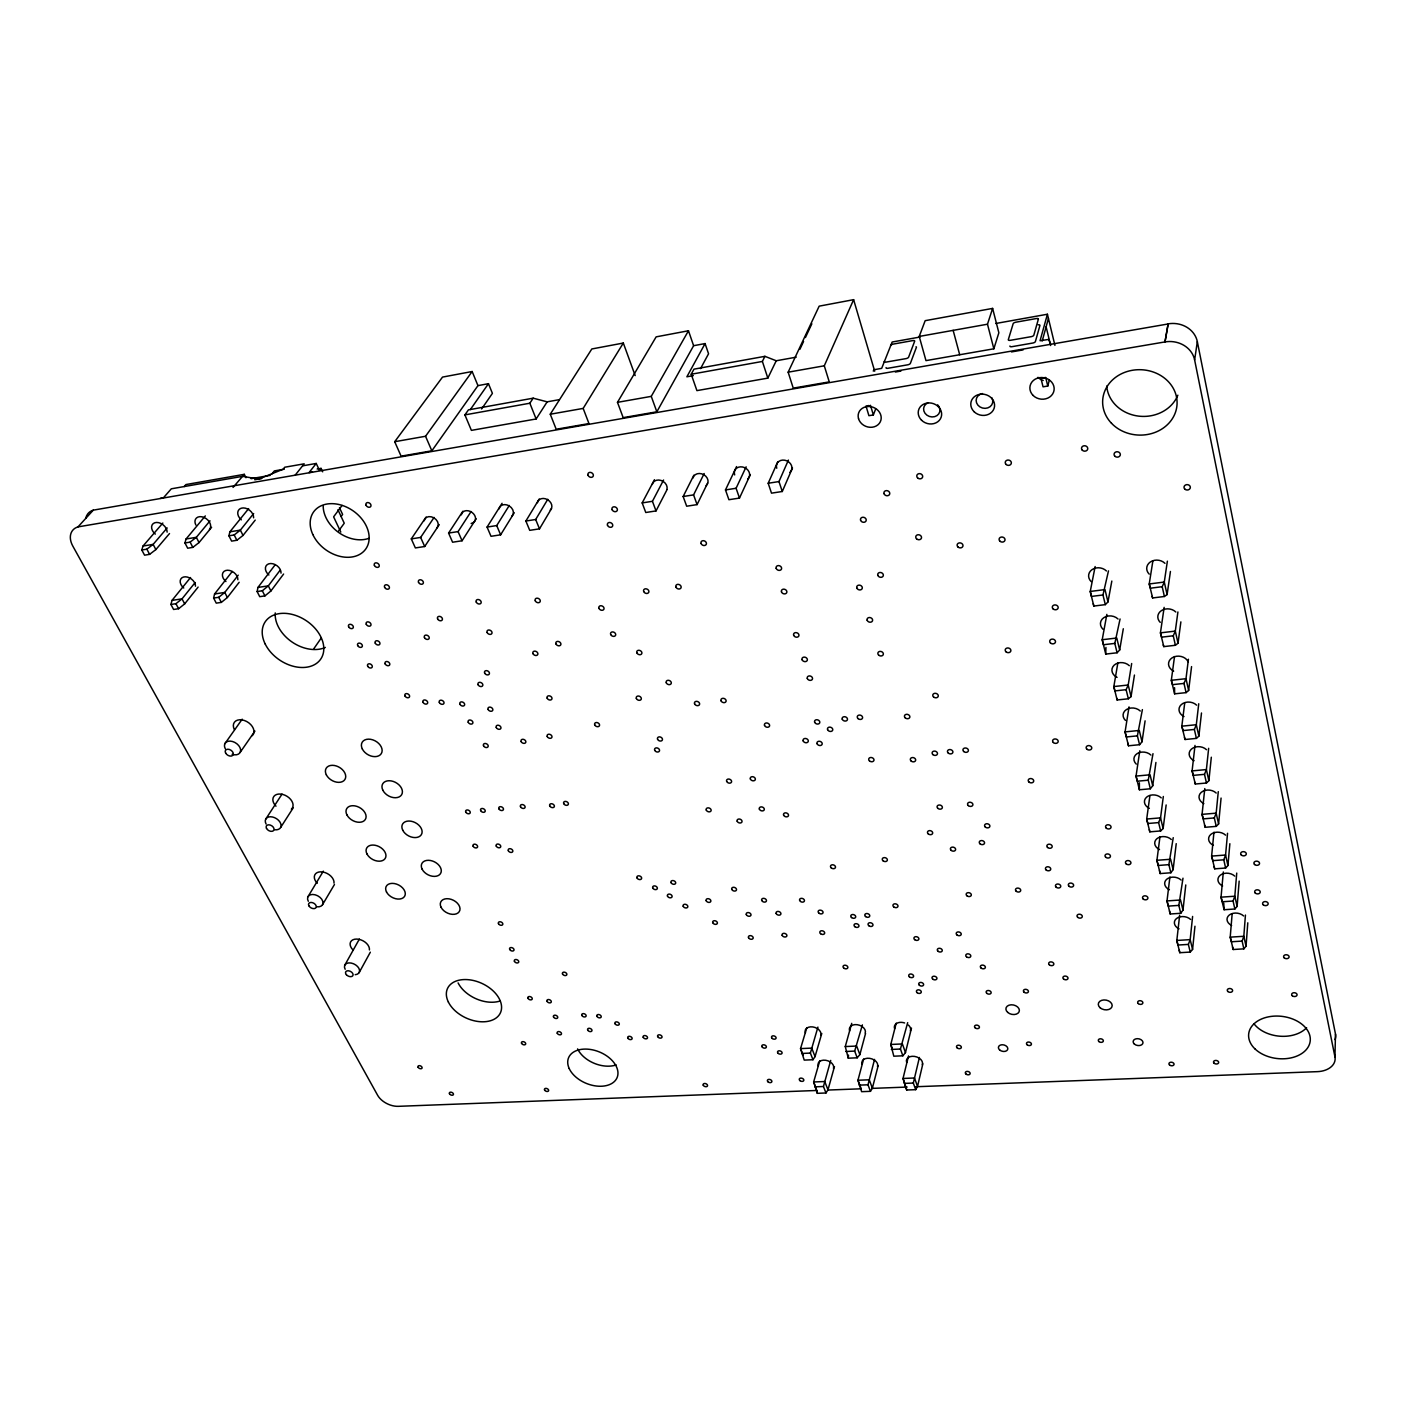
<?xml version="1.0" encoding="UTF-8"?>
<svg xmlns="http://www.w3.org/2000/svg" width="1406" height="1406" viewBox="0 0 1406 1406"><rect width="100%" height="100%" fill="white"/><g stroke="black" fill="none" stroke-linecap="round" stroke-linejoin="round"><path stroke-width="1.5" d="M1334.944 1056.802L1335.489 1034.078L1197.332 341.658A24.956 22.232 -1.4 0 0 1168.14 323.855L1164.994 341.922A25.308 22.426 -0.6 0 1 1194.608 359.848L1334.944 1056.802A20.686 14.025 6.2 0 1 1317.387 1071.653L915.921 1086.733M865.551 1033.428L859.874 1054.623L857.185 1057.804L848.275 1058.191L848.503 1055.115M1232.482 947.029L1233.22 949.507L1243.853 948.857L1246.05 946.203L1247.79 922.811M1245.435 915.06L1243.818 936.291L1242.113 941.106L1243.853 948.857M1223.747 903.144L1224.099 909.735L1234.872 908.997L1237.122 906.413L1239.161 881.105M1236.735 873.073L1234.82 896.22L1233.062 901.035L1234.872 908.997M1232.148 913.83L1230.215 937.134L1233.22 949.507M1214.028 866.553L1214.731 868.838L1225.628 868.029L1227.93 865.516L1229.863 843.705M1223.325 871.966L1221.041 897.169L1224.099 909.735M1227.543 833.283L1225.575 855.024L1223.782 859.822L1225.628 868.029M1204.52 825.111L1205.206 827.29L1216.243 826.376L1218.598 823.951L1221.076 798.063M1213.958 832.211L1211.62 856.096L1214.731 868.838M1218.281 791.648L1216.172 813.16L1214.327 817.941L1216.243 826.376M1179.652 915.218L1176.822 940.456L1179.81 952.706L1190.249 952.073L1192.569 949.437L1194.959 926.22M1194.625 781.964L1195.293 784.021L1206.453 783.019L1208.879 780.682L1211.322 757.219M1208.65 748.308L1206.401 769.574L1204.503 774.337L1206.453 783.019M1204.784 788.573L1202.06 814.355L1205.206 827.29M1192.604 916.448L1190.179 939.63L1188.369 944.41L1190.249 952.073M1169.897 876.993L1167.015 900.93L1170.214 913.988L1180.759 913.285L1182.991 910.086L1185.768 884.954M1184.45 737.57L1185.082 739.503L1196.401 738.396L1198.879 736.146L1201.497 712.983M1182.991 878.188L1178.843 905.394L1180.759 913.285M1195.012 745.426L1192.095 770.892L1195.293 784.021M1198.738 703.738L1196.313 724.723L1194.379 729.45L1196.401 738.396M1159.985 836.605L1156.927 860.296L1160.178 873.565L1170.864 872.775L1173.131 869.629L1176.224 843.653M1173.237 837.66L1168.878 864.655L1170.864 872.775M1174.572 687.692L1174.625 693.843L1186.084 692.631L1188.632 690.469L1191.567 666.602M1184.696 703.123L1181.831 726.181L1185.082 739.503M1188.422 659.238L1185.996 678.694L1184.01 683.421L1186.084 692.631M1149.932 795.568L1146.698 819.03L1149.827 831.842L1160.653 830.946L1163.131 828.521L1166.154 804.953M1163.324 796.499L1160.548 817.87L1158.614 822.598L1160.653 830.946M1163.219 644.95L1163.799 646.619L1175.398 645.284L1178.035 643.227L1180.882 621.874M1174.52 656.549L1171.321 680.293L1174.625 693.843M1139.791 750.786L1136.048 776.077L1139.387 789.768L1150.336 788.784L1152.727 785.761L1155.925 762.456M1177.912 611.962L1175.311 631.101L1173.272 635.793L1175.398 645.284M1153.008 753.669L1148.245 780.207L1150.336 788.784M1139.37 782.79L1139.387 789.768M1152.076 596.425L1152.639 597.954L1164.396 596.495L1167.103 594.562L1170.442 571.469M1129.036 706.902L1125.081 731.893L1128.491 745.778L1139.563 744.705L1142.024 741.753L1145.099 720.839M1164.15 607.374L1160.442 632.858L1163.799 646.619M1167.384 561.152L1164.291 582.049L1162.2 586.706L1164.396 596.495M1194.625 359.954L1197.332 341.658M1142.393 709.608L1137.401 735.865L1139.563 744.705M1117.858 662.964L1113.833 686.567L1117.12 699.977L1128.35 698.782L1131.039 696.62L1134.449 675.056M1152.867 561.012L1149.229 583.965L1152.639 597.954M1131.672 663.509L1128.21 685.003L1126.118 689.678L1128.35 698.782M1106.856 614.369L1102.216 639.73L1105.731 654.089L1117.102 652.771L1119.686 649.976L1123.306 628.746M1120.072 618.974L1114.817 643.403L1117.102 652.771M1168.14 323.855L1164.994 341.922L77.98 526.899A20.897 14.271 38 0 0 72.831 546.126L377.634 1095.292A16.679 10.246 25.1 0 0 398.32 1106.329L817.202 1090.458M1105.942 647.41L1105.731 654.089M1095.151 566.548L1090.248 591.451L1093.815 606.056L1105.327 604.633L1107.981 601.926L1111.83 581.047M1108.49 570.871L1102.972 594.984L1105.327 604.633M283.608 574.035L270.901 590.995L264.908 595.898L259.723 596.671L257.122 591.557L257.966 587.427L275.084 564.896M908.522 1055.906L903.039 1078.455L906.712 1090.002L915.693 1089.668L913.32 1083.059L919.401 1057.47M915.693 1089.668L917.52 1086.451L922.846 1063.832M239.161 582.295L227.385 597.497L221.357 602.383L216.26 603.139L213.624 598.06L214.591 593.965L232.218 571.521M255.242 520.097L243.027 535.422L236.876 540.273L231.621 541.117L228.932 535.809L229.881 531.82L248.634 508.638M896.202 1023.199L890.789 1044.465L893.812 1056.205L902.863 1055.801L905.464 1052.602L911.492 1028.05M863.618 1058.999L857.959 1080.23L861.632 1091.671L870.455 1091.337L867.994 1084.799L874.55 1059.403M907.678 1022.637L900.438 1049.034L902.863 1055.801M870.455 1091.337L872.37 1088.156L878.152 1065.713M1047.786 386.035L1045.677 377.476L1040.932 378.284L1043.041 386.826L1047.786 386.035L1049.333 380.095M819.733 1060.897L813.652 1081.97L817.308 1093.323L825.972 1092.989L823.441 1086.504L830.718 1060.423M77.98 526.899L93.288 510.15L1168.158 323.96M806.833 1027.663L800.541 1048.612L804.232 1060.106L812.984 1059.737L810.383 1053.076L817.923 1027.101M862.405 1024.886L854.672 1051.09L857.185 1057.804M198.123 587.075L184.678 603.877L178.597 608.728L173.606 609.466L170.917 604.457L172.042 600.362L190.548 577.532M211.603 527.303L199.037 542.558L192.833 547.373L187.683 548.217L184.959 542.962L186.049 538.99L205.329 515.914M1042.215 340.955L1048.437 318.424M995.659 323.503L1047.417 314.241L1040.053 340.744L1048.735 339.408L1050.669 344.382M848.275 1058.191L845.27 1046.556L851.72 1023.34M825.972 1092.989L827.976 1089.826L834.479 1066.574M812.984 1059.737L815.041 1056.609L821.789 1033.463M169.511 533.542L155.873 549.57L149.616 554.351L144.572 555.177L141.795 549.992L143.043 546.02L162.832 523.05M993.849 348.793L998.858 332.783L992.618 308.406L925.166 320.673L919.225 336.438L925.974 360.621L993.849 348.793L987.487 324.206L992.618 308.406M868.978 405.543L866.008 406.035L868.908 415.684L873.354 414.946L875.639 409.076M777.782 461.783L768.186 483.26L771.507 493.155L782.281 491.502L792.492 467.952M782.281 491.502L778.977 481.573L788.415 460.078M824.285 365.806L853.618 299.671L819.171 306.156L788.151 372.186L793.248 388.144L829.259 381.887L824.285 365.806L788.151 372.186M736.586 466.564L725.478 489.921L728.906 499.71L739.486 498.075L750.347 474.613M739.486 498.075L736.094 488.269L746.129 466.827M799.891 349.321L803.564 341.465M805.41 337.545L811.86 323.784M776.235 360.762L764.917 356.333L693.984 369.145L691.207 374.242L696.919 390.622L767.834 378.126L776.235 360.762L796.2 357.177M693.879 475.175L683.14 496.511L686.673 506.213L697.077 504.613L707.587 483.154M767.834 378.126L762.386 361.447L764.917 356.333M697.077 504.613L693.58 494.894L704.178 473.523M654.475 479.692L642.173 502.909L645.776 512.505L656.022 510.923L667.077 489.552M656.022 510.923L652.437 501.309L663.579 480.008M700.54 368.618L708.554 353.785L705.074 343.574L693.615 345.7L656.848 411.8L623.174 417.635L617.48 402.344L656.145 336.86L688.465 330.762L693.615 345.7M705.074 343.574L686.884 376.79L693.316 375.63M359.128 972.636L370.34 952.196M344.909 964.955L359.391 939.032M656.848 411.8L651.259 396.369L688.465 330.762M322.572 904.638L334.452 884.497M539.219 499.007L525.879 521.028L529.728 530.343L539.5 528.849L551.521 508.568M307.984 896.712L323.327 871.158M525.879 521.028L535.668 519.499L547.778 499.288M583.174 408.408L588.973 423.575L556.196 429.252L550.273 414.225L583.174 408.408L623.315 343.046L635.178 375.578M502.065 503.295L487.074 527.074L491.01 536.301L500.624 534.825L514.245 512.786M487.074 527.074L496.722 525.563L509.288 505.439M550.273 414.225L591.821 348.969L623.315 343.046M280.673 827.431L293.344 807.642M462.89 511.204L448.584 533.067L452.591 542.224L462.064 540.765L476.159 518.796M547.162 401.835L533.173 398.179L468.444 409.867L464.911 414.893L471.397 430.377L536.125 418.97L547.162 401.835L559.324 399.656M448.584 533.067L458.075 531.591L471.08 511.538M265.664 819.223L282.026 794.126M464.911 414.893L529.851 403.223L533.173 398.179M426.071 517.092L411.29 538.885L415.368 547.936L424.7 546.512L439.27 524.614M411.29 538.885L420.64 537.426L434.085 517.426M313.942 648.553L321.306 637.937M481.608 408.97L492.416 393.364L488.462 383.68L477.952 385.631L431.853 450.816L401.097 456.159L394.699 441.712L442.521 377.089L472.152 371.518L477.952 385.631M240.25 752.245L254.925 731.085M470.342 409.585L488.462 383.68M224.819 743.756L242.184 719.187M394.699 441.712L425.543 436.264L472.152 371.518M338.53 531.046L344.259 523.225L337.932 509.745M341.113 516.512L342.625 514.455L339.461 507.707M342.062 505.457L333.609 516.828L340.797 532.066M280.093 570.256L268.318 585.863L262.324 590.766L257.122 591.557M322.677 471.818L321.06 468.374L319.478 470.395L316.227 463.453L302.571 465.843M238.229 575.159L224.767 592.436L218.721 597.304L213.624 598.06M316.227 463.453L309.039 472.592L312.484 471.994M295.032 475.351L304.171 463.822L284.715 467.231L283.098 469.252L258.634 479.095L242.57 476.335L171.304 488.813L163.395 497.847L160.179 498.392M253.66 513.542L240.356 530.115L234.187 534.965L228.932 535.809M195.153 582.523L182.024 598.868L175.926 603.701L170.917 604.457M271.762 474.103L274.346 470.922L284.293 469.182M210.021 520.818L196.33 537.32L190.109 542.136L184.959 542.962M167.173 527.953L153.131 544.386L146.857 549.166L141.795 549.992M233.044 487.425L244.293 474.332L245.98 477.724M184.204 486.564L185.926 484.56L244.293 474.332M691.207 374.242L762.386 361.447M919.225 336.438L987.487 324.206M920.174 337.001L892.142 342.027L881.685 368.354L873.899 369.76L873.267 371.114M617.48 402.344L651.259 396.369M251.059 478.69L270.18 475.369M254.767 479.762L261.762 478.55M317.158 469.042L321.06 468.374M895.341 372.028L900.895 371.061M1011.441 351.922L1023.058 349.918M143.043 546.02L153.131 544.386L155.873 549.57M186.049 538.99L196.33 537.32L199.037 542.558M229.881 531.82L240.356 530.115L243.027 535.422M642.173 502.909L652.437 501.309M683.14 496.511L693.58 494.894M725.478 489.921L736.094 488.269M768.186 483.26L778.977 481.573M172.042 600.362L182.024 598.868L184.678 603.877M214.591 593.965L224.767 592.436L227.385 597.497M257.966 587.427L268.318 585.863L270.901 590.995M1162.2 586.706L1150.407 588.2L1149.229 583.965L1164.291 582.049L1167.103 594.562M1102.972 594.984L1091.425 596.425L1090.248 591.451L1104.975 589.589L1107.981 601.926M1173.272 635.793L1161.62 637.164L1160.442 632.858L1175.311 631.101L1178.035 643.227M1114.817 643.403L1103.411 644.739L1102.216 639.73L1116.768 638.008L1119.686 649.976M1126.118 689.678L1114.87 690.908L1113.833 686.567L1128.21 685.003L1131.039 696.62M1184.01 683.421L1172.516 684.652L1171.321 680.293L1185.996 678.694L1188.632 690.469M1194.379 729.45L1183.044 730.593L1181.831 726.181L1196.313 724.723L1198.879 736.146M1137.401 735.865L1126.294 736.972L1125.081 731.893L1139.264 730.452L1142.024 741.753M1204.503 774.337L1193.307 775.374L1192.095 770.892L1206.401 769.574L1208.879 780.682M1148.245 780.207L1137.278 781.209L1136.048 776.077L1150.055 774.794L1152.727 785.761M1158.614 822.598L1147.771 823.512L1146.698 819.03L1160.548 817.87L1163.131 828.521M1214.327 817.941L1203.272 818.872L1202.06 814.355L1216.172 813.16L1218.598 823.951M1223.782 859.822L1212.851 860.648L1211.62 856.096L1225.575 855.024L1227.93 865.516M1168.878 864.655L1158.175 865.481L1156.927 860.296L1170.618 859.259L1173.131 869.629M1233.062 901.035L1222.289 901.773L1221.041 897.169L1234.82 896.22L1237.122 906.413M1178.843 905.394L1168.263 906.114L1167.015 900.93L1180.53 899.998L1182.991 910.086M1188.369 944.41L1177.912 945.043L1176.822 940.456L1190.179 939.63L1192.569 949.437M1242.113 941.106L1231.445 941.756L1230.215 937.134L1243.818 936.291L1246.05 946.203M845.27 1046.556L856.676 1046.046L859.874 1054.623M801.631 1053.481L810.383 1053.076M845.762 1051.495L854.672 1051.09M891.369 1049.438L900.438 1049.034M814.759 1086.838L823.441 1086.504M859.171 1085.133L867.994 1084.799M904.339 1083.393L913.32 1083.059M828.187 1090.037L861.087 1088.806M872.054 1088.385L907.151 1087.066M146.857 549.166L149.616 554.351M175.926 603.701L178.597 608.728M190.109 542.136L192.833 547.373M218.721 597.304L221.357 602.383M234.187 534.965L236.876 540.273M262.324 590.766L264.908 595.898M420.64 537.426L424.7 546.512M458.075 531.591L462.064 540.765M425.543 436.264L431.853 450.816M496.722 525.563L500.624 534.825M535.668 519.499L539.5 528.849M529.851 403.223L536.125 418.97M803.213 1055.396L800.541 1048.612L811.737 1048.103L815.041 1056.609M816.253 1088.595L813.652 1081.97L824.742 1081.53L827.976 1089.826M861.122 1088.578L857.959 1080.23L869.242 1079.79L872.37 1088.156M892.037 1047.927L890.789 1044.465L902.388 1043.937L905.464 1052.602M917.52 1086.451L914.515 1077.998L903.039 1078.455L906.712 1090.002M870.472 405.297L873.354 414.946M853.618 299.671L874.69 371.202M953.145 330.357L959.7 354.751M1046.117 326.807L1050.651 345.542M1047.417 314.241L1054.922 345.366M1169.511 910.983L1170.214 913.988M1159.493 870.648L1160.178 873.565M1179.247 950.245L1179.81 952.706M1127.876 743.141L1128.491 745.778M1149.335 829.663L1149.827 831.842M1093.288 603.754L1093.815 606.056M1116.716 698.167L1117.12 699.977M816.921 1090.248L817.308 1093.323M1335.507 1034.148A20.457 13.99 5.9 0 1 1335.032 1039.614M85.801 518.322A20.651 14.236 38.3 0 1 86.61 515.738M87.014 514.965A20.651 14.236 38.3 0 1 93.288 510.15M1177.859 395.191A36.714 32.426 1.8 0 1 1138.333 416.088A36.714 32.426 1.8 0 1 1106.715 386.052M1306.613 1027.716A30.616 21.16 6.5 0 1 1253.994 1023.796M368.794 538.375A31.617 23.691 35.7 0 1 338.618 532.452A31.617 23.691 35.7 0 1 323.187 505.809M616.197 1064.94A25.958 17.03 22 0 1 577.602 1048.894M325.331 647.428A33.041 23.691 33.8 0 1 291.938 641.944A33.041 23.691 33.8 0 1 275.242 612.911M499.763 1001.107A28.823 19.016 24.8 0 1 458.092 982.917M1043.217 380.464A12.021 10.738 8.6 0 1 1037.997 377.318M234.451 729.732A11.248 7.663 32.5 0 1 237.456 720.153A11.248 7.663 32.5 0 1 250.743 724.565A11.248 7.663 32.5 0 1 252.289 735.654M275.98 806.2A10.914 7.329 30.6 0 1 275.277 795.128A10.914 7.329 30.6 0 1 289.091 797.835A10.914 7.329 30.6 0 1 291.341 809.206M317.264 883.267A10.598 6.995 28.8 0 1 320.744 871.825A10.598 6.995 28.8 0 1 334.013 883.126M352.924 949.876A10.317 6.696 27.3 0 1 356.526 939.067A10.317 6.696 27.3 0 1 369.409 949.929M805.41 1033.023A8.137 5.554 17.6 0 1 812.826 1026.925A8.137 5.554 17.6 0 1 820.735 1035.255M849.628 1030.862A8.225 5.624 16.6 0 1 857.291 1024.71A8.225 5.624 16.6 0 1 865.182 1033.094M894.62 1028.665A8.313 5.712 15.5 0 1 896.729 1023.34A8.313 5.712 15.5 0 1 904.62 1022.953M908.294 1024.974A8.313 5.712 15.5 0 1 910.367 1030.914M906.659 1062.426A8.225 5.571 15.2 0 1 914.515 1056.398A8.225 5.571 15.2 0 1 922.248 1064.693M862.124 1064.307A8.137 5.483 16.2 0 1 869.716 1058.349A8.137 5.483 16.2 0 1 877.485 1066.574M818.31 1066.17A8.049 5.413 17.2 0 1 825.691 1060.265A8.049 5.413 17.2 0 1 833.477 1068.419M652.261 484.437A7.803 6.415 29 0 1 661.048 480.448A7.803 6.415 29 0 1 667.006 489.165M693.035 477.952A7.856 6.52 27.7 0 1 703.879 474.753A7.856 6.52 27.7 0 1 706.146 485.597M734.67 474.912A7.926 6.643 26.2 0 1 738.414 467.231A7.926 6.643 26.2 0 1 748.08 470.325A7.926 6.643 26.2 0 1 747.658 479.059M776.745 468.251A7.979 6.749 24.4 0 1 780.646 460.483A7.979 6.749 24.4 0 1 790.4 463.593A7.979 6.749 24.4 0 1 789.856 472.416M424.225 520.747A7.54 5.782 34 0 1 433.821 517.812A7.54 5.782 34 0 1 436.862 527.953M461.379 514.824A7.592 5.87 33.4 0 1 468.11 510.765A7.592 5.87 33.4 0 1 475.386 517.18A7.592 5.87 33.4 0 1 471.168 523.454M499.112 508.831A7.628 5.976 32.7 0 1 509.042 505.826A7.628 5.976 32.7 0 1 511.889 516.143M537.444 502.733A7.68 6.081 32 0 1 547.549 499.675A7.68 6.081 32 0 1 550.273 510.114M1179.019 928.839A9.244 6.678 8 0 1 1176.488 918.54A9.244 6.678 8 0 1 1190.601 919.436M1169.388 889.752A9.367 6.872 7.9 0 1 1166.787 879.189A9.367 6.872 7.9 0 1 1181.075 880.015M1159.511 849.593A9.473 7.065 7.9 0 1 1156.839 838.749A9.473 7.065 7.9 0 1 1171.303 839.505M1149.335 808.345A9.596 7.276 7.8 0 1 1146.593 797.167A9.596 7.276 7.8 0 1 1161.233 797.87M1136.276 764.126A9.719 7.505 7.8 0 1 1137.243 753.546A9.719 7.505 7.8 0 1 1150.899 755.057M1125.485 720.452A9.842 7.733 7.7 0 1 1126.417 709.555A9.842 7.733 7.7 0 1 1140.266 711.014M1117.085 677.376A9.965 7.961 7.7 0 1 1114.097 665.214A9.965 7.961 7.7 0 1 1129.317 665.688M1102.954 629.255A10.088 8.208 7.7 0 1 1103.833 617.656A10.088 8.208 7.7 0 1 1118.051 619.027M1091.179 581.609A10.229 8.471 7.7 0 1 1092.023 569.641A10.229 8.471 7.7 0 1 1106.434 570.959M1149.212 574.14A10.387 8.612 5 0 1 1150.301 562.013A10.387 8.612 5 0 1 1164.959 563.331M1160.249 622.383A10.264 8.348 5.2 0 1 1161.374 610.643A10.264 8.348 5.2 0 1 1175.82 612.014M1173.659 671.119A10.123 8.085 5.4 0 1 1172.112 657.832A10.123 8.085 5.4 0 1 1188.14 661.787M1184.01 716.55A9.983 7.838 5.7 0 1 1181.304 704.599A9.983 7.838 5.7 0 1 1196.594 705.144M1194.081 760.716A9.86 7.61 5.9 0 1 1191.427 749.099A9.86 7.61 5.9 0 1 1206.524 749.714M1203.852 803.617A9.737 7.382 6.1 0 1 1201.286 792.334A9.737 7.382 6.1 0 1 1216.19 793.037M1213.36 845.358A9.614 7.171 6.3 0 1 1210.865 834.373A9.614 7.171 6.3 0 1 1225.575 835.146M1222.622 885.956A9.508 6.96 6.4 0 1 1220.18 875.27A9.508 6.96 6.4 0 1 1234.714 876.096M1231.621 925.447A9.385 6.766 6.6 0 1 1229.248 915.06A9.385 6.766 6.6 0 1 1243.607 915.956M268.88 575.001A8.559 6.169 35.4 0 1 266.05 565.915A8.559 6.169 35.4 0 1 275.084 564.544A8.559 6.169 35.4 0 1 281.024 573.138M183.747 588.007A8.454 5.905 36.2 0 1 180.724 579.131A8.454 5.905 36.2 0 1 189.423 577.813A8.454 5.905 36.2 0 1 195.469 586.214M241.322 519.851A8.752 6.345 37.1 0 1 238.37 510.448A8.752 6.345 37.1 0 1 247.491 508.937A8.752 6.345 37.1 0 1 253.607 517.812M155.293 534.104A8.647 6.063 37.7 0 1 152.129 524.913A8.647 6.063 37.7 0 1 160.917 523.454A8.647 6.063 37.7 0 1 167.121 532.136M225.927 581.557A8.506 6.028 35.8 0 1 222.992 572.594A8.506 6.028 35.8 0 1 231.849 571.24A8.506 6.028 35.8 0 1 237.86 579.747M195.856 525.036A8.682 6.186 37.4 0 1 198.018 517.039A8.682 6.186 37.4 0 1 208.123 520.343A8.682 6.186 37.4 0 1 209.441 529.464M991.792 397.722A8.383 7.399 13.5 0 1 987.785 407.898A8.383 7.399 13.5 0 1 976.572 402.872A8.383 7.399 13.5 0 1 982.513 393.557M1038.208 324.821A2.39 0.967 -15.7 0 1 1039.913 325.524L1035.396 341.553A2.425 0.984 -15.7 0 1 1032.76 343.046L1011.916 346.684A2.408 0.984 -16 0 1 1009.93 345.999M886.079 367.581A2.337 0.949 -17.5 0 0 887.854 368.284L907.766 364.804A2.337 0.949 -17.2 0 0 910.385 363.346L916.378 347.405A2.32 0.931 -17.2 0 0 916.027 346.772M937.644 404.84A8.278 7.276 17.1 0 1 936.994 415.596A8.278 7.276 17.1 0 1 925.025 413.294A8.278 7.276 17.1 0 1 927.749 402.924M884.286 361.412A2.337 0.949 -17.5 0 0 886.061 362.098L905.991 358.618A2.355 0.949 -17.2 0 0 908.628 357.142L914.656 341.254A2.32 0.931 -17.2 0 0 912.863 340.586L893.179 344.101A2.302 0.914 -17.4 0 0 890.596 345.542M345.155 969.261A8.085 5.202 27.1 0 1 348.846 962.899A8.085 5.202 27.1 0 1 358.899 968.33A8.085 5.202 27.1 0 1 355.191 974.692M308.301 901.264A8.295 5.431 28.6 0 1 312.571 894.462A8.295 5.431 28.6 0 1 322.747 901.176A8.295 5.431 28.6 0 1 316.684 906.782M266.086 824.021A8.559 5.694 30.4 0 1 270.286 816.763A8.559 5.694 30.4 0 1 280.778 823.74A8.559 5.694 30.4 0 1 274.715 829.768M225.329 748.836A8.823 5.958 32.3 0 1 230.145 741.103A8.823 5.958 32.3 0 1 240.584 749.521A8.823 5.958 32.3 0 1 232.113 754.319M1038.366 319.18L1033.832 335.173A2.425 0.984 -15.8 0 1 1031.196 336.667L1010.299 340.322A2.408 0.984 -16 0 1 1008.313 339.654L1013.164 323.679A2.39 0.949 -16 0 1 1015.765 322.22L1036.363 318.547A2.39 0.967 -15.8 0 1 1038.366 319.18M1111.478 423.259A37.224 32.69 2.6 0 0 1174.906 413.786A37.224 32.69 2.6 0 0 1133.218 370.147A37.224 32.69 2.6 0 0 1111.478 423.259M1255.189 1049.104A30.985 21.231 6.7 0 0 1308.107 1047.119A30.985 21.231 6.7 0 0 1275.049 1016.081A30.985 21.231 6.7 0 0 1255.189 1049.104M312.817 534.508A32.004 23.797 35.4 0 0 363.679 551.433A32.004 23.797 35.4 0 0 342.449 505.475A32.004 23.797 35.4 0 0 312.817 534.508M569.219 1068.578A26.222 17.03 22 0 0 612.085 1083.305A26.222 17.03 22 0 0 597.234 1051.143A26.222 17.03 22 0 0 569.219 1068.578M974.024 411.642A11.986 10.58 13.6 0 0 994.095 408.408A11.986 10.58 13.6 0 0 979.947 394.278A11.986 10.58 13.6 0 0 974.024 411.642M921.528 420.218A11.846 10.404 17.2 0 0 941.212 417.055A11.846 10.404 17.2 0 0 927.046 403.065A11.846 10.404 17.2 0 0 921.528 420.218M1106.241 828.116A2.777 2.091 9.4 0 0 1110.933 827.712A2.777 2.091 9.4 0 0 1107.77 824.76A2.777 2.091 9.4 0 0 1106.241 828.116M484.631 673.052A2.654 1.968 29.3 0 0 488.937 674.476A2.654 1.968 29.3 0 0 487.284 670.785A2.654 1.968 29.3 0 0 484.631 673.052M478.075 684.722A2.636 1.951 29.2 0 0 482.346 686.128A2.636 1.951 29.2 0 0 480.711 682.472A2.636 1.951 29.2 0 0 478.075 684.722M509.693 949.437A2.355 1.582 24.6 0 0 513.542 950.737A2.355 1.582 24.6 0 0 512.1 947.714A2.355 1.582 24.6 0 0 509.693 949.437M465.755 812.07A2.496 1.758 27.3 0 0 469.797 813.424A2.496 1.758 27.3 0 0 468.233 810.102A2.496 1.758 27.3 0 0 465.755 812.07M423.03 702.315A2.601 1.881 30 0 0 427.231 703.703A2.601 1.881 30 0 0 425.561 700.118A2.601 1.881 30 0 0 423.03 702.315M498.48 923.689A2.39 1.617 25.1 0 0 502.364 924.99A2.39 1.617 25.1 0 0 500.888 921.914A2.39 1.617 25.1 0 0 498.48 923.689M480.676 810.612A2.496 1.758 27 0 0 484.736 811.965A2.496 1.758 27 0 0 483.172 808.626A2.496 1.758 27 0 0 480.676 810.612M439.34 702.525A2.601 1.898 29.7 0 0 443.558 703.914A2.601 1.898 29.7 0 0 441.888 700.329A2.601 1.898 29.7 0 0 439.34 702.525M858.029 718.589A2.742 2.144 17.7 0 0 862.528 718.097A2.742 2.144 17.7 0 0 859.189 715.074A2.742 2.144 17.7 0 0 858.029 718.589M933.549 696.937A2.812 2.214 15.1 0 0 938.189 696.427A2.812 2.214 15.1 0 0 934.849 693.316A2.812 2.214 15.1 0 0 933.549 696.937M905.218 717.851A2.777 2.162 16.1 0 0 909.787 717.376A2.777 2.162 16.1 0 0 906.448 714.318A2.777 2.162 16.1 0 0 905.218 717.851M932.863 754.565A2.742 2.127 15 0 0 937.398 754.108A2.742 2.127 15 0 0 934.129 751.103A2.742 2.127 15 0 0 932.863 754.565M948.224 753.036A2.759 2.127 14.4 0 0 952.811 752.579A2.759 2.127 14.4 0 0 949.525 749.556A2.759 2.127 14.4 0 0 948.224 753.036M963.69 751.489A2.759 2.144 13.9 0 0 968.295 751.032A2.759 2.144 13.9 0 0 965.008 747.992A2.759 2.144 13.9 0 0 963.69 751.489M1126.136 863.829A2.759 2.039 9.1 0 0 1130.793 863.477A2.759 2.039 9.1 0 0 1127.665 860.56A2.759 2.039 9.1 0 0 1126.136 863.829M893.689 906.852A2.584 1.863 15.9 0 0 897.924 906.536A2.584 1.863 15.9 0 0 894.814 903.812A2.584 1.863 15.9 0 0 893.689 906.852M911.088 760.998A2.724 2.109 15.7 0 0 915.587 760.541A2.724 2.109 15.7 0 0 912.318 757.553A2.724 2.109 15.7 0 0 911.088 760.998M1241.287 854.989A2.847 2.109 5.7 0 0 1246.138 854.62A2.847 2.109 5.7 0 0 1243.027 851.649A2.847 2.109 5.7 0 0 1241.287 854.989M956.888 934.902A2.584 1.863 14.1 0 0 961.159 934.621A2.584 1.863 14.1 0 0 958.101 931.914A2.584 1.863 14.1 0 0 956.888 934.902M746.305 914.585A2.496 1.775 19.7 0 0 750.4 915.939A2.496 1.775 19.7 0 0 749.134 912.722A2.496 1.775 19.7 0 0 746.305 914.585M731.77 889.365A2.513 1.81 20.2 0 0 735.9 890.736A2.513 1.81 20.2 0 0 734.6 887.45A2.513 1.81 20.2 0 0 731.77 889.365M1024.06 992.179A2.566 1.81 12.5 0 0 1028.331 991.951A2.566 1.81 12.5 0 0 1025.343 989.314A2.566 1.81 12.5 0 0 1024.06 992.179M968.295 805.585A2.724 2.056 13.7 0 0 972.811 805.181A2.724 2.056 13.7 0 0 969.595 802.246A2.724 2.056 13.7 0 0 968.295 805.585M1086.838 749.134A2.847 2.214 9.5 0 0 1091.636 748.677A2.847 2.214 9.5 0 0 1088.367 745.584A2.847 2.214 9.5 0 0 1086.838 749.134M1050.458 642.964A2.935 2.373 10.3 0 0 1055.379 642.384A2.935 2.373 10.3 0 0 1051.987 639.115A2.935 2.373 10.3 0 0 1050.458 642.964M1053.059 608.868A2.97 2.425 10 0 0 1058.05 608.253A2.97 2.425 10 0 0 1054.623 604.932A2.97 2.425 10 0 0 1053.059 608.868M999.894 541.152A2.988 2.513 12.3 0 0 1004.903 540.466A2.988 2.513 12.3 0 0 1001.388 537.039A2.988 2.513 12.3 0 0 999.894 541.152M957.925 546.952A2.97 2.478 14.5 0 0 962.882 546.284A2.97 2.478 14.5 0 0 959.349 542.892A2.97 2.478 14.5 0 0 957.925 546.952M781.472 591.873A2.83 2.302 22 0 0 786.147 593.385A2.83 2.302 22 0 0 784.741 589.307A2.83 2.302 22 0 0 781.472 591.873M793.634 635.231A2.794 2.232 20.9 0 0 798.239 636.725A2.794 2.232 20.9 0 0 796.886 632.77A2.794 2.232 20.9 0 0 793.634 635.231M802.07 659.695A2.777 2.197 20.3 0 0 806.64 661.172A2.777 2.197 20.3 0 0 805.304 657.27A2.777 2.197 20.3 0 0 802.07 659.695M636.848 652.823A2.724 2.109 25.8 0 0 641.294 654.265A2.724 2.109 25.8 0 0 639.783 650.433A2.724 2.109 25.8 0 0 636.848 652.823M643.684 591.487A2.777 2.197 26.8 0 0 648.254 592.963A2.777 2.197 26.8 0 0 646.707 588.956A2.777 2.197 26.8 0 0 643.684 591.487M424.454 637.586A2.671 1.968 31.3 0 0 428.76 638.992A2.671 1.968 31.3 0 0 427.037 635.248A2.671 1.968 31.3 0 0 424.454 637.586M366.07 505.299A2.812 2.127 35.7 0 0 370.534 506.758A2.812 2.127 35.7 0 0 368.688 502.698A2.812 2.127 35.7 0 0 366.07 505.299M726.638 781.332A2.619 1.968 21.4 0 0 730.962 782.755A2.619 1.968 21.4 0 0 729.609 779.205A2.619 1.968 21.4 0 0 726.638 781.332M750.365 778.994A2.636 1.986 20.7 0 0 754.706 780.418A2.636 1.986 20.7 0 0 753.37 776.85A2.636 1.986 20.7 0 0 750.365 778.994M508.339 850.753A2.461 1.722 25.8 0 0 512.346 852.089A2.461 1.722 25.8 0 0 510.853 848.837A2.461 1.722 25.8 0 0 508.339 850.753M917.608 477.899A3.005 2.584 17.1 0 0 922.6 477.144A3.005 2.584 17.1 0 0 918.979 473.646A3.005 2.584 17.1 0 0 917.608 477.899M1006.063 464.419A3.076 2.654 11.8 0 0 1011.23 463.629A3.076 2.654 11.8 0 0 1007.61 460.061A3.076 2.654 11.8 0 0 1006.063 464.419M1082.304 450.219A3.146 2.724 7 0 0 1087.611 449.41A3.146 2.724 7 0 0 1084.008 445.772A3.146 2.724 7 0 0 1082.304 450.219M1114.835 456.194A3.163 2.724 5.1 0 0 1120.178 455.403A3.163 2.724 5.1 0 0 1116.575 451.765A3.163 2.724 5.1 0 0 1114.835 456.194M1184.748 489.042A3.181 2.707 2 0 0 1190.161 488.269A3.181 2.707 2 0 0 1186.611 484.648A3.181 2.707 2 0 0 1184.748 489.042M1284.188 957.837A2.777 1.968 5.7 0 0 1288.933 957.556A2.777 1.968 5.7 0 0 1285.928 954.744A2.777 1.968 5.7 0 0 1284.188 957.837M1292.219 995.694A2.742 1.916 6 0 0 1296.894 995.466A2.742 1.916 6 0 0 1293.959 992.706A2.742 1.916 6 0 0 1292.219 995.694M1227.842 991.476A2.689 1.898 7.4 0 0 1232.447 991.248A2.689 1.898 7.4 0 0 1229.477 988.506A2.689 1.898 7.4 0 0 1227.842 991.476M1138.298 1003.585A2.619 1.828 9.7 0 0 1142.727 1003.357A2.619 1.828 9.7 0 0 1139.774 1000.685A2.619 1.828 9.7 0 0 1138.298 1003.585M1098.93 1041.565A2.566 1.758 10.8 0 0 1103.235 1041.371A2.566 1.758 10.8 0 0 1100.318 1038.788A2.566 1.758 10.8 0 0 1098.93 1041.565M1027.136 1044.781A2.513 1.722 12.5 0 0 1031.336 1044.588A2.513 1.722 12.5 0 0 1028.419 1042.039A2.513 1.722 12.5 0 0 1027.136 1044.781M957.187 1047.909A2.478 1.687 14.2 0 0 961.282 1047.716A2.478 1.687 14.2 0 0 958.365 1045.203A2.478 1.687 14.2 0 0 957.187 1047.909M986.836 993.357A2.548 1.775 13.4 0 0 991.054 993.128A2.548 1.775 13.4 0 0 988.084 990.492A2.548 1.775 13.4 0 0 986.836 993.357M965.992 1074.043A2.443 1.652 14 0 0 970.052 1073.885A2.443 1.652 14 0 0 967.17 1071.39A2.443 1.652 14 0 0 965.992 1074.043M768.08 1081.899A2.337 1.547 18.4 0 0 771.841 1081.759A2.337 1.547 18.4 0 0 768.959 1079.369A2.337 1.547 18.4 0 0 768.08 1081.899M703.228 1085.186A2.302 1.511 19.7 0 0 707.007 1086.451A2.302 1.511 19.7 0 0 705.794 1083.657A2.302 1.511 19.7 0 0 703.228 1085.186M544.561 1090.002A2.232 1.424 22.6 0 0 548.199 1091.232A2.232 1.424 22.6 0 0 546.864 1088.525A2.232 1.424 22.6 0 0 544.561 1090.002M521.556 1043.34A2.267 1.476 23.4 0 0 525.264 1044.588A2.267 1.476 23.4 0 0 523.893 1041.793A2.267 1.476 23.4 0 0 521.556 1043.34M449.481 1093.78A2.197 1.371 24.2 0 0 453.048 1095.01A2.197 1.371 24.2 0 0 451.66 1092.339A2.197 1.371 24.2 0 0 449.481 1093.78M418.127 1067.295A2.214 1.388 24.9 0 0 421.712 1068.507A2.214 1.388 24.9 0 0 420.271 1065.801A2.214 1.388 24.9 0 0 418.127 1067.295M384.611 587.339A2.724 2.021 33.2 0 0 388.952 588.763A2.724 2.021 33.2 0 0 387.177 584.896A2.724 2.021 33.2 0 0 384.611 587.339M476.265 602.102A2.724 2.056 31 0 0 480.676 603.525A2.724 2.056 31 0 0 478.971 599.659A2.724 2.056 31 0 0 476.265 602.102M535.264 600.784A2.742 2.109 29.7 0 0 539.711 602.243A2.742 2.109 29.7 0 0 538.076 598.323A2.742 2.109 29.7 0 0 535.264 600.784M555.95 643.93A2.707 2.056 28.2 0 0 560.344 645.372A2.707 2.056 28.2 0 0 558.762 641.558A2.707 2.056 28.2 0 0 555.95 643.93M598.956 608.359A2.759 2.144 27.8 0 0 603.455 609.817A2.759 2.144 27.8 0 0 601.873 605.898A2.759 2.144 27.8 0 0 598.956 608.359M607.497 525.282A2.847 2.285 29.6 0 0 612.137 526.775A2.847 2.285 29.6 0 0 610.538 522.628A2.847 2.285 29.6 0 0 607.497 525.282M612.085 509.64A2.865 2.302 29.8 0 0 616.759 511.151A2.865 2.302 29.8 0 0 615.143 506.951A2.865 2.302 29.8 0 0 612.085 509.64M884.005 493.611A2.988 2.531 18.7 0 0 888.926 495.176A2.988 2.531 18.7 0 0 887.59 490.764A2.988 2.531 18.7 0 0 884.005 493.611M877.766 575.265A2.9 2.39 18.1 0 0 882.529 576.812A2.9 2.39 18.1 0 0 881.246 572.629A2.9 2.39 18.1 0 0 877.766 575.265M878.662 655.108A2.812 2.25 17.4 0 0 883.284 654.546A2.812 2.25 17.4 0 0 879.875 651.4A2.812 2.25 17.4 0 0 878.662 655.108M867.133 620.204A2.847 2.302 18.1 0 0 871.808 621.733A2.847 2.302 18.1 0 0 870.525 617.673A2.847 2.302 18.1 0 0 867.133 620.204M418.531 582.365A2.724 2.056 32.7 0 0 422.907 583.789A2.724 2.056 32.7 0 0 421.15 579.905A2.724 2.056 32.7 0 0 418.531 582.365M588.042 475.298A2.9 2.337 31.6 0 0 592.734 476.81A2.9 2.337 31.6 0 0 591.082 472.521A2.9 2.337 31.6 0 0 588.042 475.298M594.703 724.863A2.636 1.968 25.7 0 0 598.991 726.287A2.636 1.968 25.7 0 0 597.48 722.666A2.636 1.968 25.7 0 0 594.703 724.863M1063.551 978.98A2.601 1.845 11.4 0 0 1067.91 978.734A2.601 1.845 11.4 0 0 1064.904 976.063A2.601 1.845 11.4 0 0 1063.551 978.98M981.037 968.013A2.566 1.81 13.5 0 0 985.29 967.767A2.566 1.81 13.5 0 0 982.284 965.096A2.566 1.81 13.5 0 0 981.037 968.013M706.269 810.067A2.584 1.898 21.6 0 0 710.522 811.473A2.584 1.898 21.6 0 0 709.151 808.011A2.584 1.898 21.6 0 0 706.269 810.067M737.166 821.209A2.584 1.916 20.7 0 0 741.419 822.615A2.584 1.916 20.7 0 0 740.083 819.171A2.584 1.916 20.7 0 0 737.166 821.209M783.581 815.076A2.619 1.951 19.4 0 0 787.87 816.482A2.619 1.951 19.4 0 0 786.587 813.002A2.619 1.951 19.4 0 0 783.581 815.076M1049.368 964.85A2.601 1.845 11.7 0 0 1053.727 964.586A2.601 1.845 11.7 0 0 1050.721 961.88A2.601 1.845 11.7 0 0 1049.368 964.85M666.268 682.771A2.689 2.074 24.4 0 0 670.68 684.212A2.689 2.074 24.4 0 0 669.221 680.451A2.689 2.074 24.4 0 0 666.268 682.771M694.564 703.791A2.689 2.056 23.3 0 0 698.975 705.232A2.689 2.056 23.3 0 0 697.552 701.506A2.689 2.056 23.3 0 0 694.564 703.791M937.82 808.327A2.689 2.039 14.7 0 0 942.284 807.923A2.689 2.039 14.7 0 0 939.085 805.005A2.689 2.039 14.7 0 0 937.82 808.327M979.982 843.793A2.689 2.004 13.4 0 0 984.464 843.424A2.689 2.004 13.4 0 0 981.3 840.56A2.689 2.004 13.4 0 0 979.982 843.793M951.124 850.331A2.654 1.986 14.3 0 0 955.535 849.962A2.654 1.986 14.3 0 0 952.372 847.115A2.654 1.986 14.3 0 0 951.124 850.331M928.188 833.846A2.671 2.004 15 0 0 932.6 833.477A2.671 2.004 15 0 0 929.401 830.612A2.671 2.004 15 0 0 928.188 833.846M985.29 827.027A2.707 2.039 13.2 0 0 989.789 826.658A2.707 2.039 13.2 0 0 986.608 823.74A2.707 2.039 13.2 0 0 985.29 827.027M776.147 913.461A2.513 1.793 18.9 0 0 780.277 914.831A2.513 1.793 18.9 0 0 779.029 911.58A2.513 1.793 18.9 0 0 776.147 913.461M818.907 913.127A2.531 1.81 17.9 0 0 823.002 912.828A2.531 1.81 17.9 0 0 819.909 910.139A2.531 1.81 17.9 0 0 818.907 913.127M831.245 867.889A2.584 1.898 17.7 0 0 835.445 867.537A2.584 1.898 17.7 0 0 832.299 864.778A2.584 1.898 17.7 0 0 831.245 867.889M759.363 809.118A2.601 1.933 20.1 0 0 763.634 810.541A2.601 1.933 20.1 0 0 762.333 807.044A2.601 1.933 20.1 0 0 759.363 809.118M675.917 587.023A2.794 2.232 25.9 0 0 680.504 588.516A2.794 2.232 25.9 0 0 678.993 584.492A2.794 2.232 25.9 0 0 675.917 587.023M776.182 568.375A2.865 2.337 22.6 0 0 780.875 569.887A2.865 2.337 22.6 0 0 779.469 565.739A2.865 2.337 22.6 0 0 776.182 568.375M721.032 700.768A2.707 2.091 22.5 0 0 725.478 702.209A2.707 2.091 22.5 0 0 724.072 698.466A2.707 2.091 22.5 0 0 721.032 700.768M1214.099 1063.2A2.619 1.775 8.3 0 0 1218.527 1063.024A2.619 1.775 8.3 0 0 1215.663 1060.423A2.619 1.775 8.3 0 0 1214.099 1063.2M1169.546 1064.975A2.584 1.758 9.3 0 0 1173.922 1064.799A2.584 1.758 9.3 0 0 1171.04 1062.215A2.584 1.758 9.3 0 0 1169.546 1064.975M799.627 900.402A2.531 1.828 18.4 0 0 803.793 901.791A2.531 1.828 18.4 0 0 802.58 898.504A2.531 1.828 18.4 0 0 799.627 900.402M1053.322 742.509A2.83 2.197 10.7 0 0 1058.068 742.034A2.83 2.197 10.7 0 0 1054.799 738.958A2.83 2.197 10.7 0 0 1053.322 742.509M562.523 973.989A2.355 1.582 23.3 0 0 566.372 975.289A2.355 1.582 23.3 0 0 564.984 972.302A2.355 1.582 23.3 0 0 562.523 973.989M563.718 803.599A2.531 1.828 25.3 0 0 567.866 804.97A2.531 1.828 25.3 0 0 566.372 801.561A2.531 1.828 25.3 0 0 563.718 803.599M761.701 900.402A2.513 1.81 19.4 0 0 765.831 901.773A2.513 1.81 19.4 0 0 764.583 898.504A2.513 1.81 19.4 0 0 761.701 900.402M706.181 900.719A2.496 1.775 20.8 0 0 710.258 902.09A2.496 1.775 20.8 0 0 708.958 898.838A2.496 1.775 20.8 0 0 706.181 900.719M671.031 882.616A2.496 1.775 21.8 0 0 675.126 883.97A2.496 1.775 21.8 0 0 673.773 880.718A2.496 1.775 21.8 0 0 671.031 882.616M652.736 887.942A2.478 1.758 22.2 0 0 656.795 889.295A2.478 1.758 22.2 0 0 655.442 886.061A2.478 1.758 22.2 0 0 652.736 887.942M667.481 896.132A2.478 1.758 21.8 0 0 671.541 897.485A2.478 1.758 21.8 0 0 670.187 894.251A2.478 1.758 21.8 0 0 667.481 896.132M712.754 922.705A2.478 1.74 20.5 0 0 716.814 924.058A2.478 1.74 20.5 0 0 715.513 920.877A2.478 1.74 20.5 0 0 712.754 922.705M820.542 933.672A2.513 1.793 17.7 0 0 824.619 933.408A2.513 1.793 17.7 0 0 821.543 930.754A2.513 1.793 17.7 0 0 820.542 933.672M782.158 935.342A2.496 1.758 18.7 0 0 786.253 936.695A2.496 1.758 18.7 0 0 785.023 933.496A2.496 1.758 18.7 0 0 782.158 935.342M748.502 937.626A2.478 1.74 19.5 0 0 752.562 938.98A2.478 1.74 19.5 0 0 751.314 935.798A2.478 1.74 19.5 0 0 748.502 937.626M636.988 877.871A2.478 1.758 22.7 0 0 641.066 879.242A2.478 1.758 22.7 0 0 639.677 875.973A2.478 1.758 22.7 0 0 636.988 877.871M547.233 736.533A2.601 1.916 26.7 0 0 551.468 737.922A2.601 1.916 26.7 0 0 549.922 734.371A2.601 1.916 26.7 0 0 547.233 736.533M521.134 741.577A2.584 1.898 27.2 0 0 525.334 742.966A2.584 1.898 27.2 0 0 523.77 739.433A2.584 1.898 27.2 0 0 521.134 741.577M496.265 727.535A2.601 1.898 28 0 0 500.466 728.923A2.601 1.898 28 0 0 498.884 725.373A2.601 1.898 28 0 0 496.265 727.535M488.11 709.45A2.601 1.916 28.5 0 0 492.346 710.856A2.601 1.916 28.5 0 0 490.729 707.253A2.601 1.916 28.5 0 0 488.11 709.45M547.162 698.202A2.636 1.968 27.4 0 0 551.451 699.608A2.636 1.968 27.4 0 0 549.887 695.952A2.636 1.968 27.4 0 0 547.162 698.202M532.979 653.632A2.689 2.021 28.6 0 0 537.338 655.055A2.689 2.021 28.6 0 0 535.739 651.294A2.689 2.021 28.6 0 0 532.979 653.632M487.144 632.524A2.689 2.021 30.1 0 0 491.502 633.948A2.689 2.021 30.1 0 0 489.85 630.152A2.689 2.021 30.1 0 0 487.144 632.524M437.6 618.886A2.689 2.004 31.5 0 0 441.941 620.31A2.689 2.004 31.5 0 0 440.219 616.513A2.689 2.004 31.5 0 0 437.6 618.886M366.281 624.334A2.671 1.951 32.7 0 0 370.569 625.74A2.671 1.951 32.7 0 0 368.776 621.997A2.671 1.951 32.7 0 0 366.281 624.334M549.746 805.902A2.531 1.81 25.6 0 0 553.859 807.272A2.531 1.81 25.6 0 0 552.365 803.88A2.531 1.81 25.6 0 0 549.746 805.902M520.501 806.71A2.513 1.793 26.2 0 0 524.614 808.081A2.513 1.793 26.2 0 0 523.085 804.707A2.513 1.793 26.2 0 0 520.501 806.71M553.507 1016.942A2.302 1.529 23.1 0 0 557.286 1018.225A2.302 1.529 23.1 0 0 555.915 1015.343A2.302 1.529 23.1 0 0 553.507 1016.942M614.984 1023.656A2.32 1.547 21.8 0 0 618.798 1024.939A2.32 1.547 21.8 0 0 617.48 1022.039A2.32 1.547 21.8 0 0 614.984 1023.656M627.814 1038.067A2.32 1.529 21.5 0 0 631.61 1039.35A2.32 1.529 21.5 0 0 630.31 1036.468A2.32 1.529 21.5 0 0 627.814 1038.067M527.988 998.313A2.32 1.529 23.7 0 0 531.784 999.596A2.32 1.529 23.7 0 0 530.378 996.678A2.32 1.529 23.7 0 0 527.988 998.313M799.961 1080.634A2.355 1.564 17.7 0 0 803.775 1080.493A2.355 1.564 17.7 0 0 800.875 1078.086A2.355 1.564 17.7 0 0 799.961 1080.634M778.239 1053.41A2.373 1.599 18.2 0 0 782.052 1053.235A2.373 1.599 18.2 0 0 779.135 1050.792A2.373 1.599 18.2 0 0 778.239 1053.41M772.228 1038.454A2.39 1.617 18.4 0 0 776.059 1038.278A2.39 1.617 18.4 0 0 773.124 1035.818A2.39 1.617 18.4 0 0 772.228 1038.454M596.917 1016.292A2.32 1.547 22.2 0 0 600.714 1017.593A2.32 1.547 22.2 0 0 599.378 1014.675A2.32 1.547 22.2 0 0 596.917 1016.292M375.261 643.175A2.654 1.933 32.1 0 0 379.515 644.563A2.654 1.933 32.1 0 0 377.757 640.872A2.654 1.933 32.1 0 0 375.261 643.175M385.156 663.896A2.636 1.916 31.5 0 0 389.374 665.302A2.636 1.916 31.5 0 0 387.634 661.646A2.636 1.916 31.5 0 0 385.156 663.896M367.651 666.18A2.619 1.898 31.8 0 0 371.869 667.569A2.619 1.898 31.8 0 0 370.112 663.931A2.619 1.898 31.8 0 0 367.651 666.18M357.686 645.547A2.636 1.916 32.4 0 0 361.94 646.936A2.636 1.916 32.4 0 0 360.164 643.263A2.636 1.916 32.4 0 0 357.686 645.547M348.635 626.795A2.671 1.933 32.9 0 0 352.906 628.183A2.671 1.933 32.9 0 0 351.113 624.457A2.671 1.933 32.9 0 0 348.635 626.795M374.418 565.458A2.742 2.039 34 0 0 378.794 566.899A2.742 2.039 34 0 0 376.984 562.98A2.742 2.039 34 0 0 374.418 565.458M909.401 976.854A2.513 1.775 15.3 0 0 913.531 976.625A2.513 1.775 15.3 0 0 910.526 974.007A2.513 1.775 15.3 0 0 909.401 976.854M917.081 992.636A2.496 1.758 15.1 0 0 921.211 992.425A2.496 1.758 15.1 0 0 918.223 989.824A2.496 1.758 15.1 0 0 917.081 992.636M919.401 985.272A2.513 1.758 15.1 0 0 923.549 985.044A2.513 1.758 15.1 0 0 920.543 982.425A2.513 1.758 15.1 0 0 919.401 985.272M761.894 1046.574A2.373 1.599 18.6 0 0 765.795 1047.874A2.373 1.599 18.6 0 0 764.6 1044.957A2.373 1.599 18.6 0 0 761.894 1046.574M581.838 1015.396A2.32 1.547 22.5 0 0 585.652 1016.679A2.32 1.547 22.5 0 0 584.298 1013.779A2.32 1.547 22.5 0 0 581.838 1015.396M514.438 961.37A2.355 1.582 24.4 0 0 518.287 962.671A2.355 1.582 24.4 0 0 516.846 959.665A2.355 1.582 24.4 0 0 514.438 961.37M860.56 520.185A2.935 2.478 19.6 0 0 865.411 521.731A2.935 2.478 19.6 0 0 864.075 517.408A2.935 2.478 19.6 0 0 860.56 520.185M856.781 587.884A2.865 2.355 18.9 0 0 861.527 589.413A2.865 2.355 18.9 0 0 860.208 585.283A2.865 2.355 18.9 0 0 856.781 587.884M975.184 1027.856A2.496 1.722 13.7 0 0 979.332 1027.663A2.496 1.722 13.7 0 0 976.379 1025.097A2.496 1.722 13.7 0 0 975.184 1027.856M557.268 1033.305A2.302 1.511 22.9 0 0 561.029 1034.57A2.302 1.511 22.9 0 0 559.658 1031.723A2.302 1.511 22.9 0 0 557.268 1033.305M683.193 906.29A2.478 1.758 21.3 0 0 687.253 907.643A2.478 1.758 21.3 0 0 685.935 904.427A2.478 1.758 21.3 0 0 683.193 906.29M404.963 695.952A2.601 1.881 30.5 0 0 409.146 697.341A2.601 1.881 30.5 0 0 407.459 693.756A2.601 1.881 30.5 0 0 404.963 695.952M459.938 704.248A2.601 1.898 29.2 0 0 464.156 705.636A2.601 1.898 29.2 0 0 462.504 702.033A2.601 1.898 29.2 0 0 459.938 704.248M468.233 722.315A2.584 1.881 28.7 0 0 472.416 723.703A2.584 1.881 28.7 0 0 470.799 720.153A2.584 1.881 28.7 0 0 468.233 722.315M483.523 745.76A2.566 1.863 28 0 0 487.706 747.148A2.566 1.863 28 0 0 486.107 743.633A2.566 1.863 28 0 0 483.523 745.76M498.902 808.837A2.513 1.775 26.6 0 0 502.979 810.19A2.513 1.775 26.6 0 0 501.432 806.833A2.513 1.775 26.6 0 0 498.902 808.837M496.265 846.113A2.461 1.722 26.2 0 0 500.272 847.449A2.461 1.722 26.2 0 0 498.761 844.198A2.461 1.722 26.2 0 0 496.265 846.113M1077.681 917.31A2.671 1.933 10.8 0 0 1082.181 917.011A2.671 1.933 10.8 0 0 1079.105 914.216A2.671 1.933 10.8 0 0 1077.681 917.31M1143.148 898.979A2.724 2.004 8.8 0 0 1147.771 898.662A2.724 2.004 8.8 0 0 1144.695 895.815A2.724 2.004 8.8 0 0 1143.148 898.979M1254.521 864.479A2.847 2.091 5.4 0 0 1259.372 864.11A2.847 2.091 5.4 0 0 1256.279 861.157A2.847 2.091 5.4 0 0 1254.521 864.479M914.621 939.612A2.548 1.828 15.2 0 0 918.821 939.331A2.548 1.828 15.2 0 0 915.763 936.66A2.548 1.828 15.2 0 0 914.621 939.612M1255.259 893.038A2.812 2.056 5.8 0 0 1260.057 892.705A2.812 2.056 5.8 0 0 1256.999 889.805A2.812 2.056 5.8 0 0 1255.259 893.038M937.978 951.212A2.548 1.828 14.6 0 0 942.196 950.948A2.548 1.828 14.6 0 0 939.173 948.277A2.548 1.828 14.6 0 0 937.978 951.212M473.137 846.254A2.461 1.705 26.6 0 0 477.144 847.59A2.461 1.705 26.6 0 0 475.597 844.338A2.461 1.705 26.6 0 0 473.137 846.254M547.039 1001.336A2.32 1.547 23.3 0 0 550.836 1002.601A2.32 1.547 23.3 0 0 549.447 999.684A2.32 1.547 23.3 0 0 547.039 1001.336M932.705 979.086A2.531 1.775 14.8 0 0 936.871 978.84A2.531 1.775 14.8 0 0 933.865 976.221A2.531 1.775 14.8 0 0 932.705 979.086M916.554 538.814A2.953 2.478 16.6 0 0 921.44 538.129A2.953 2.478 16.6 0 0 917.907 534.755A2.953 2.478 16.6 0 0 916.554 538.814M842.229 719.169A2.742 2.127 18.3 0 0 846.728 720.645A2.742 2.127 18.3 0 0 845.463 716.867A2.742 2.127 18.3 0 0 842.229 719.169M814.619 722.174A2.724 2.109 19.2 0 0 819.1 723.633A2.724 2.109 19.2 0 0 817.8 719.89A2.724 2.109 19.2 0 0 814.619 722.174M657.551 739.222A2.636 1.986 23.8 0 0 661.857 740.646A2.636 1.986 23.8 0 0 660.433 737.025A2.636 1.986 23.8 0 0 657.551 739.222M657.674 1036.591A2.337 1.547 20.9 0 0 661.505 1037.874A2.337 1.547 20.9 0 0 660.222 1034.974A2.337 1.547 20.9 0 0 657.674 1036.591M636.356 698.466A2.671 2.039 25 0 0 640.732 699.889A2.671 2.039 25 0 0 639.255 696.181A2.671 2.039 25 0 0 636.356 698.466M1263.203 904.779A2.812 2.039 5.7 0 0 1268.001 904.445A2.812 2.039 5.7 0 0 1264.943 901.562A2.812 2.039 5.7 0 0 1263.203 904.779M966.467 956.765A2.566 1.828 13.9 0 0 970.72 956.502A2.566 1.828 13.9 0 0 967.697 953.83A2.566 1.828 13.9 0 0 966.467 956.765M803.16 740.874A2.689 2.074 19.4 0 0 807.606 742.315A2.689 2.074 19.4 0 0 806.306 738.625A2.689 2.074 19.4 0 0 803.16 740.874M817.044 743.669A2.707 2.074 18.9 0 0 821.491 745.11A2.707 2.074 18.9 0 0 820.208 741.419A2.707 2.074 18.9 0 0 817.044 743.669M827.554 729.556A2.724 2.109 18.7 0 0 832.036 731.032A2.724 2.109 18.7 0 0 830.753 727.289A2.724 2.109 18.7 0 0 827.554 729.556M654.651 750.189A2.619 1.968 23.8 0 0 658.957 751.612A2.619 1.968 23.8 0 0 657.516 748.027A2.619 1.968 23.8 0 0 654.651 750.189M643.192 1037.294A2.32 1.547 21.2 0 0 647.006 1038.595A2.32 1.547 21.2 0 0 645.706 1035.712A2.32 1.547 21.2 0 0 643.192 1037.294M610.661 634.475A2.724 2.109 26.9 0 0 615.107 635.916A2.724 2.109 26.9 0 0 613.561 632.067A2.724 2.109 26.9 0 0 610.661 634.475M1056.152 887.186A2.689 1.968 11.2 0 0 1060.651 886.852A2.689 1.968 11.2 0 0 1057.558 884.023A2.689 1.968 11.2 0 0 1056.152 887.186M1068.982 886.237A2.689 1.986 10.9 0 0 1073.516 885.921A2.689 1.986 10.9 0 0 1070.405 883.073A2.689 1.986 10.9 0 0 1068.982 886.237M854.778 926.624A2.531 1.81 16.9 0 0 858.908 926.343A2.531 1.81 16.9 0 0 855.832 923.672A2.531 1.81 16.9 0 0 854.778 926.624M851.509 917.503A2.548 1.828 17 0 0 855.656 917.204A2.548 1.828 17 0 0 852.563 914.515A2.548 1.828 17 0 0 851.509 917.503M868.767 925.675A2.548 1.828 16.5 0 0 872.933 925.376A2.548 1.828 16.5 0 0 869.857 922.705A2.548 1.828 16.5 0 0 868.767 925.675M701.067 543.489A2.847 2.32 26 0 0 705.759 544.983A2.847 2.32 26 0 0 704.248 540.835A2.847 2.32 26 0 0 701.067 543.489M1005.94 651.751A2.882 2.337 12.2 0 0 1010.773 651.189A2.882 2.337 12.2 0 0 1007.381 647.973A2.882 2.337 12.2 0 0 1005.94 651.751M807.29 678.448A2.759 2.179 19.9 0 0 811.824 679.924A2.759 2.179 19.9 0 0 810.506 676.075A2.759 2.179 19.9 0 0 807.29 678.448M764.513 725.391A2.689 2.074 20.8 0 0 768.941 726.832A2.689 2.074 20.8 0 0 767.588 723.123A2.689 2.074 20.8 0 0 764.513 725.391M865.534 916.519A2.548 1.828 16.6 0 0 869.699 916.22A2.548 1.828 16.6 0 0 866.623 913.531A2.548 1.828 16.6 0 0 865.534 916.519M966.871 895.745A2.619 1.916 13.8 0 0 971.23 895.429A2.619 1.916 13.8 0 0 968.136 892.652A2.619 1.916 13.8 0 0 966.871 895.745M883.003 860.753A2.619 1.933 16.3 0 0 887.291 860.419A2.619 1.933 16.3 0 0 884.128 857.607A2.619 1.933 16.3 0 0 883.003 860.753M869.488 760.91A2.707 2.074 17.1 0 0 873.917 760.47A2.707 2.074 17.1 0 0 870.648 757.5A2.707 2.074 17.1 0 0 869.488 760.91M1016.169 891.211A2.654 1.951 12.4 0 0 1020.615 890.894A2.654 1.951 12.4 0 0 1017.505 888.082A2.654 1.951 12.4 0 0 1016.169 891.211M1047.523 847.449A2.724 2.039 11.3 0 0 1052.092 847.08A2.724 2.039 11.3 0 0 1048.946 844.198A2.724 2.039 11.3 0 0 1047.523 847.449M1046.117 869.962A2.707 2.004 11.5 0 0 1050.633 869.629A2.707 2.004 11.5 0 0 1047.523 866.764A2.707 2.004 11.5 0 0 1046.117 869.962M1028.946 782A2.777 2.127 11.7 0 0 1033.603 781.56A2.777 2.127 11.7 0 0 1030.37 778.555A2.777 2.127 11.7 0 0 1028.946 782M1105.678 857.185A2.742 2.039 9.6 0 0 1110.318 856.834A2.742 2.039 9.6 0 0 1107.172 853.934A2.742 2.039 9.6 0 0 1105.678 857.185M843.741 968.049A2.496 1.758 17 0 0 847.8 967.803A2.496 1.758 17 0 0 844.778 965.201A2.496 1.758 17 0 0 843.741 968.049M587.69 1030.053A2.302 1.529 22.3 0 0 591.487 1031.336A2.302 1.529 22.3 0 0 590.151 1028.454A2.302 1.529 22.3 0 0 587.69 1030.053M1134.343 1044.043A4.974 3.41 10 0 0 1142.727 1043.691A4.974 3.41 10 0 0 1137.138 1038.665A4.974 3.41 10 0 0 1134.343 1044.043M999.648 1049.966A4.798 3.287 13.2 0 0 1007.627 1049.632A4.798 3.287 13.2 0 0 1002.021 1044.746A4.798 3.287 13.2 0 0 999.648 1049.966M1100.037 1007.698A6.995 4.886 10.5 0 0 1111.812 1007.1A6.995 4.886 10.5 0 0 1103.868 999.947A6.995 4.886 10.5 0 0 1100.037 1007.698M1007.698 1012.39A6.837 4.763 12.8 0 0 1019.086 1011.828A6.837 4.763 12.8 0 0 1011.142 1004.798A6.837 4.763 12.8 0 0 1007.698 1012.39M441.045 907.222A10.457 7.065 26.3 0 0 458.04 912.933A10.457 7.065 26.3 0 0 451.396 899.418A10.457 7.065 26.3 0 0 441.045 907.222M422.099 869.119A10.615 7.241 27.1 0 0 439.305 874.901A10.615 7.241 27.1 0 0 432.486 861.017A10.615 7.241 27.1 0 0 422.099 869.119M402.714 830.173A10.773 7.417 28.1 0 0 420.148 836.008A10.773 7.417 28.1 0 0 413.153 821.754A10.773 7.417 28.1 0 0 402.714 830.173M382.819 790.172A10.932 7.61 29.1 0 0 400.464 796.077A10.932 7.61 29.1 0 0 393.276 781.437A10.932 7.61 29.1 0 0 382.819 790.172M362.309 748.941A11.107 7.786 30.1 0 0 380.182 754.899A11.107 7.786 30.1 0 0 372.801 739.855A11.107 7.786 30.1 0 0 362.309 748.941M386.492 891.949A10.457 6.995 27.4 0 0 403.399 897.661A10.457 6.995 27.4 0 0 396.527 884.093A10.457 6.995 27.4 0 0 386.492 891.949M366.948 853.917A10.598 7.171 28.3 0 0 384.084 859.681A10.598 7.171 28.3 0 0 377.019 845.762A10.598 7.171 28.3 0 0 366.948 853.917M346.913 814.882A10.773 7.346 29.3 0 0 364.242 820.7A10.773 7.346 29.3 0 0 357.001 806.411A10.773 7.346 29.3 0 0 346.913 814.882M326.333 774.811A10.932 7.54 30.3 0 0 343.89 780.682A10.932 7.54 30.3 0 0 336.456 766.006A10.932 7.54 30.3 0 0 326.333 774.811M265.189 643.983A33.428 23.744 33.6 0 0 318.371 661.857A33.428 23.744 33.6 0 0 295.488 615.371A33.428 23.744 33.6 0 0 265.189 643.983M448.356 1002.003A29.122 19.016 24.7 0 0 495.738 1018.278A29.122 19.016 24.7 0 0 477.759 981.74A29.122 19.016 24.7 0 0 448.356 1002.003M1033.041 395.385A12.197 10.826 9.2 0 0 1053.604 392.046A12.197 10.826 9.2 0 0 1039.421 377.687A12.197 10.826 9.2 0 0 1033.041 395.385M858.539 418.707A11.723 10.211 21 0 0 877.871 424.876A11.723 10.211 21 0 0 872.616 407.107A11.723 10.211 21 0 0 858.539 418.707M308.898 905.816A4.165 2.707 28.6 0 0 315.594 908.083A4.165 2.707 28.6 0 0 312.694 902.722A4.165 2.707 28.6 0 0 308.898 905.816M346.386 974.71A4.06 2.601 27.1 0 0 352.871 975.641A4.06 2.601 27.1 0 0 348.653 970.808A4.06 2.601 27.1 0 0 346.386 974.71M225.645 753.089A4.429 2.97 32.2 0 0 232.675 755.426A4.429 2.97 32.2 0 0 229.477 749.503A4.429 2.97 32.2 0 0 225.645 753.089M266.525 828.433A4.288 2.847 30.4 0 0 273.397 830.735A4.288 2.847 30.4 0 0 270.356 825.094A4.288 2.847 30.4 0 0 266.525 828.433"/></g></svg>
